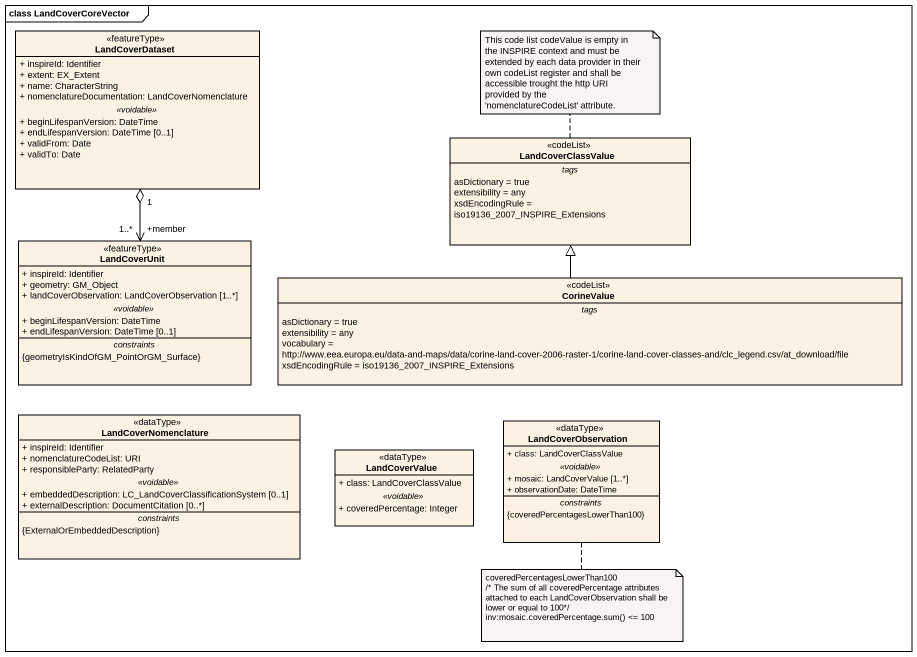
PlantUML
@startuml
mainframe class LandCoverCoreVector
hide circle
hide empty members
skinparam classAttributeIconSize 0
class LandCoverDataset <<featureType>> {
  + inspireId: Identifier
  + extent: EX_Extent
  + name: CharacterString
  + nomenclatureDocumentation: LandCoverNomenclature
  .. <<voidable>> ..
  + beginLifespanVersion: DateTime
  + endLifespanVersion: DateTime [0..1]
  + validFrom: Date
  + validTo: Date
}
class LandCoverClassValue <<codeList>> {
  -- tags --
  asDictionary = true
  extensibility = any
  xsdEncodingRule = iso19136_2007_INSPIRE_Extensions
}
class LandCoverUnit <<featureType>> {
  + inspireId: Identifier
  + geometry: GM_Object
  + landCoverObservation: LandCoverObservation [1..*]
  .. <<voidable>> ..
  + beginLifespanVersion: DateTime
  + endLifespanVersion: DateTime [0..1]
  -- constraints --
  {geometryIsKindOfGM_PointOrGM_Surface}
}
class CorineValue <<codeList>> {
  -- tags --
  asDictionary = true
  extensibility = any
  vocabulary = http://www.eea.europa.eu/data-and-maps/data/corine-land-cover-2006-raster-1/corine-land-cover-classes-and/clc_legend.csv/at_download/file
  xsdEncodingRule = iso19136_2007_INSPIRE_Extensions
}
class LandCoverNomenclature <<dataType>> {
  + inspireId: Identifier
  + nomenclatureCodeList: URI
  + responsibleParty: RelatedParty
  .. <<voidable>> ..
  + embeddedDescription: LC_LandCoverClassificationSystem [0..1]
  + externalDescription: DocumentCitation [0..*]
  -- constraints --
  {ExternalOrEmbeddedDescription}
}
class LandCoverObservation <<dataType>> {
  + class: LandCoverClassValue
  .. <<voidable>> ..
  + mosaic: LandCoverValue [1..*]
  + observationDate: DateTime
  -- constraints --
  {coveredPercentagesLowerThan100}
}
class LandCoverValue <<dataType>> {
  + class: LandCoverClassValue
  .. <<voidable>> ..
  + coveredPercentage: Integer
}
LandCoverUnit "+member\n1..*" <-up-o "1" LandCoverDataset
CorineValue -up-|> LandCoverClassValue
note top of LandCoverClassValue : This code list codeValue is empty in the INSPIRE context and must be extended by each data provider in their own codeList register and shall be accessible trought the http URI provided by the 'nomenclatureCodeList' attribute.
note bottom of LandCoverObservation
  coveredPercentagesLowerThan100
  /* The sum of all coveredPercentage attributes attached to each LandCoverObservation shall be lower or equal to 100*/
  inv:mosaic.coveredPercentage.sum() <= 100
end note
@enduml
